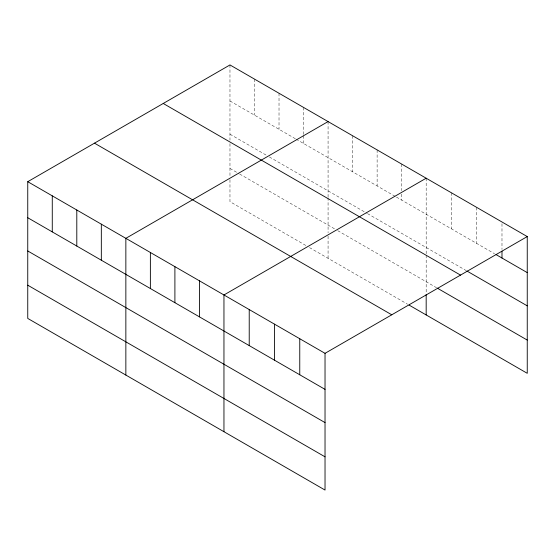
<?xml version="1.0" encoding="UTF-8"?>
<svg xmlns="http://www.w3.org/2000/svg" width="555" height="555" viewBox="0 0 555 555"><rect width="100%" height="100%" fill="white"/><g stroke="black" fill="none" stroke-linecap="round" stroke-linejoin="round"><path stroke-width="0.42" stroke-dasharray="2.77 2.08" d="M229.971 100.982L295.371 138.743M296.113 139.173L395.701 196.671M396.45 197.094L494.547 253.739M229.971 134.213L266.386 155.233M269.362 156.954L366.716 213.162M367.465 213.592L466.311 270.66M229.971 168.442L238.893 173.597M239.635 174.02L334.762 228.944M337.731 230.665L436.577 287.733M305.777 245.442L229.971 201.673L229.971 177.815M309.496 247.585L407.592 304.223M501.984 223.7L501.984 249.445M476.71 207.397L476.71 243.437M451.444 192.807L451.444 228.847M426.178 178.217L426.178 254.336M426.178 255.189L426.178 293.65M401.647 164.058L401.647 190.663M401.647 194.097L401.647 200.098M377.123 149.899L377.123 185.939M352.598 135.739L352.598 171.779M328.074 121.58L328.074 196.838M328.074 197.698L328.074 232.753M328.074 236.159L328.074 258.311M303.55 107.42L303.55 134.879M303.55 135.739L303.55 143.461M279.019 93.261L279.019 129.301M254.495 79.101L254.495 115.142M229.971 64.942L229.971 140.2M229.971 143.627L229.971 176.969"/><path stroke-width="0.83" d="M27.75 181.693L325.029 353.327L325.029 490.058L27.75 318.424L27.75 181.693L229.971 64.942L527.25 236.576L527.25 373.307L409.084 305.083M328.074 121.58L125.853 238.331L125.853 375.062M426.178 178.217L223.956 294.969L223.956 431.7M325.029 353.327L527.25 236.576M496.038 254.592L527.25 272.616M467.053 271.09L527.25 305.847M163.239 103.473L460.518 275.107M437.326 288.156L527.25 340.076M94.482 143.169L391.761 314.796M27.75 217.733L325.029 389.367M27.75 250.964L325.029 422.598M27.75 285.194L325.029 456.827M501.984 251.165L501.984 258.026M426.178 294.504L426.178 314.949M299.762 338.737L299.762 374.778M274.489 324.148L274.489 360.188M249.223 309.558L249.223 345.599M199.425 280.809L199.425 316.85M174.901 266.65L174.901 302.69M150.377 252.49L150.377 288.531M101.329 224.171L101.329 260.212M76.798 210.012L76.798 246.052M52.274 195.853L52.274 231.893"/></g></svg>
